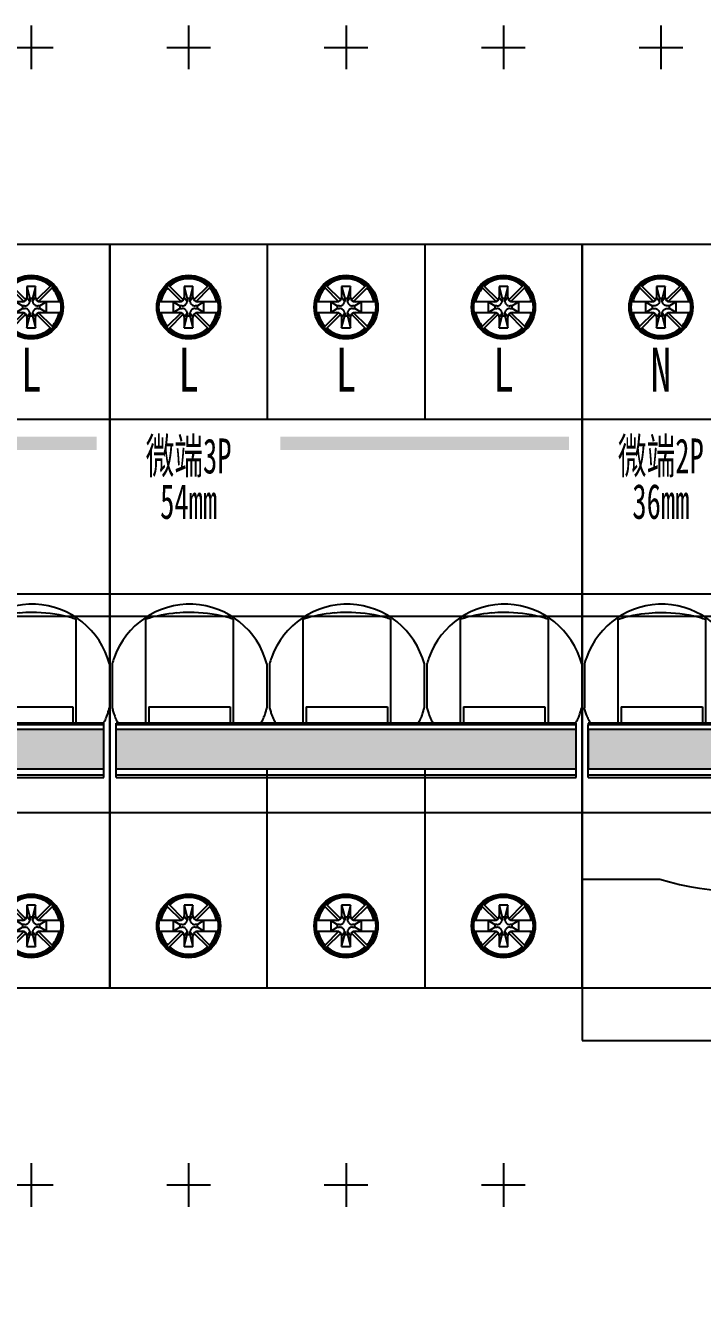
# Model space of a CAD drawing. Extents: x 1492244 to 1492844, y 431547 to 432947.
# Drawn here: x 1492534.3 to 1492611.7, y 432421 to 432566.6 of the extents above; entities that cross this region are included whole.
import ezdxf
from ezdxf.enums import TextEntityAlignment as Align

# ---------------------------------------------------------------- set-up
doc = ezdxf.new("R2010")
doc.units = 0
doc.header["$MEASUREMENT"] = 0
doc.styles.add('LY-SJ-元器件', font='', dxfattribs={"width": 0.6, "height": 4})
doc.styles.get('LY-SJ-元器件').set_extended_font_data('SimSun')

# ---------------------------------------------------------------- blocks, each defined once
blk = doc.blocks.new('微端3P-54mm-2022.1')
h = blk.add_hatch(color=3)
h.dxf.hatch_style = 1
h.paths.add_polyline_path([(52.5, 19), (52.5, 20.5), (19.5, 20.5), (19.5, 19)])
h = blk.add_hatch(color=0)
h.dxf.hatch_style = 1
h.paths.add_polyline_path([(53.3, -17.47), (53.3, -12.97), (0.7, -12.97), (0.7, -17.47)])
at = {"color": 1}
for p, q in [((9, 67.5), (9, 62.5)), ((27, 67.5), (27, 62.5)), ((45, 67.5), (45, 62.5)), ((6.5, 65), (11.5, 65)), ((24.5, 65), (29.5, 65)), ((42.5, 65), (47.5, 65)), ((0, 0), (54, 0)), ((9, -62.5), (9, -67.5)), ((27, -62.5), (27, -67.5)), ((45, -62.5), (45, -67.5)), ((6.5, -65), (11.5, -65)), ((24.5, -65), (29.5, -65)), ((42.5, -65), (47.5, -65))]:
    blk.add_line(p, q, dxfattribs=at)
at = {"color": 0}
for p, q in [((0, -42.5), (0, 42.5)), ((0, 42.5), (54, 42.5)), ((18, 42.5), (18, 22.5)), ((36, 42.5), (36, 22.5)), ((54, 42.5), (54, -42.5)), ((0, 22.5), (54, 22.5)), ((54, 2.5), (0, 2.5)), ((18, -42.5), (18, -17.47)), ((36, -17.47), (36, -42.5)), ((54, -22.5), (0, -22.5)), ((54, -42.5), (0, -42.5))]:
    blk.add_line(p, q, dxfattribs=at)
at = {"color": 0, "linetype": 'Continuous', "lineweight": 25}
for p, q in [((6.7, 37.82), (6.49, 37.61)), ((6.49, 37.61), (6.6, 37.5)), ((6.6, 37.5), (8.15, 35.95)), ((6.81, 37.71), (6.7, 37.82)), ((8.39, 36.13), (6.81, 37.71)), ((8.5, 37.66), (8.5, 36.46)), ((8.5, 37.66), (8.85, 36.31)), ((9.5, 37.66), (8.5, 37.66)), ((8.5, 36.46), (8.85, 35.96)), ((9.5, 37.66), (9.15, 36.31)), ((9.5, 36.46), (9.15, 35.96)), ((9.5, 36.46), (9.5, 37.66)), ((11.19, 37.71), (9.61, 36.13)), ((9.85, 35.95), (11.4, 37.5)), ((11.3, 37.82), (11.19, 37.71)), ((11.51, 37.61), (11.3, 37.82)), ((11.4, 37.5), (11.51, 37.61)), ((24.7, 37.82), (24.49, 37.61)), ((24.49, 37.61), (24.6, 37.5)), ((24.6, 37.5), (26.15, 35.95)), ((24.81, 37.71), (24.7, 37.82)), ((26.39, 36.13), (24.81, 37.71)), ((27.5, 37.66), (26.5, 37.66)), ((26.5, 37.66), (26.5, 36.46)), ((26.5, 37.66), (26.85, 36.31)), ((26.5, 36.46), (26.85, 35.96)), ((27.5, 37.66), (27.15, 36.31)), ((27.5, 36.46), (27.15, 35.96)), ((27.5, 36.46), (27.5, 37.66)), ((29.19, 37.71), (27.61, 36.13)), ((27.85, 35.95), (29.4, 37.5)), ((29.3, 37.82), (29.19, 37.71)), ((29.51, 37.61), (29.3, 37.82)), ((29.4, 37.5), (29.51, 37.61)), ((42.7, 37.82), (42.49, 37.61)), ((42.49, 37.61), (42.6, 37.5)), ((42.6, 37.5), (44.15, 35.95)), ((42.81, 37.71), (42.7, 37.82)), ((44.39, 36.13), (42.81, 37.71)), ((44.5, 37.66), (44.85, 36.31)), ((45.5, 37.66), (44.5, 37.66)), ((44.5, 37.66), (44.5, 36.46)), ((44.5, 36.46), (44.85, 35.96)), ((45.5, 37.66), (45.15, 36.31)), ((45.5, 36.46), (45.15, 35.96)), ((45.5, 36.46), (45.5, 37.66)), ((47.19, 37.71), (45.61, 36.13)), ((45.85, 35.95), (47.4, 37.5)), ((47.3, 37.82), (47.19, 37.71)), ((47.51, 37.61), (47.3, 37.82)), ((47.4, 37.5), (47.51, 37.61)), ((7.95, 35.91), (5.59, 35.91)), ((7.25, 35.91), (7.25, 34.71)), ((7.25, 35.91), (8, 35.46)), ((7.25, 34.71), (8, 35.16)), ((8, 35.46), (8, 35.16)), ((8.25, 35.46), (8, 35.46)), ((8, 35.16), (8.25, 35.16)), ((9.15, 36.31), (8.85, 36.31)), ((8.85, 36.31), (8.85, 35.96)), ((9.15, 35.96), (9.15, 36.31)), ((10, 35.46), (9.75, 35.46)), ((9.75, 35.16), (10, 35.16)), ((10.75, 35.91), (10, 35.46)), ((10, 35.16), (10, 35.46)), ((10.75, 34.71), (10, 35.16)), ((12.42, 35.91), (10.05, 35.91)), ((10.75, 34.71), (10.75, 35.91)), ((25.95, 35.91), (23.59, 35.91)), ((25.25, 35.91), (25.25, 34.71)), ((25.25, 35.91), (26, 35.46)), ((25.25, 34.71), (26, 35.16)), ((26, 35.46), (26, 35.16)), ((26.25, 35.46), (26, 35.46)), ((26, 35.16), (26.25, 35.16)), ((26.85, 36.31), (26.85, 35.96)), ((27.15, 36.31), (26.85, 36.31)), ((27.15, 35.96), (27.15, 36.31)), ((28, 35.46), (27.75, 35.46)), ((27.75, 35.16), (28, 35.16)), ((28.75, 35.91), (28, 35.46)), ((28, 35.16), (28, 35.46)), ((28.75, 34.71), (28, 35.16)), ((30.42, 35.91), (28.05, 35.91)), ((28.75, 34.71), (28.75, 35.91)), ((43.95, 35.91), (41.59, 35.91)), ((43.25, 35.91), (43.25, 34.71)), ((43.25, 35.91), (44, 35.46)), ((43.25, 34.71), (44, 35.16)), ((44, 35.46), (44, 35.16)), ((44.25, 35.46), (44, 35.46)), ((44, 35.16), (44.25, 35.16)), ((44.85, 36.31), (44.85, 35.96)), ((45.15, 36.31), (44.85, 36.31)), ((45.15, 35.96), (45.15, 36.31)), ((46, 35.46), (45.75, 35.46)), ((45.75, 35.16), (46, 35.16)), ((46.75, 35.91), (46, 35.46)), ((46, 35.16), (46, 35.46)), ((46.75, 34.71), (46, 35.16)), ((48.42, 35.91), (46.05, 35.91)), ((46.75, 34.71), (46.75, 35.91)), ((5.58, 34.71), (7.95, 34.71)), ((8.15, 34.67), (6.6, 33.12)), ((6.81, 32.91), (8.39, 34.49)), ((8.5, 34.16), (8.85, 34.65)), ((8.5, 32.96), (8.85, 34.31)), ((8.5, 34.16), (8.5, 32.96)), ((8.85, 34.65), (8.85, 34.31)), ((8.85, 34.31), (9.15, 34.31)), ((9.5, 34.16), (9.15, 34.66)), ((9.15, 34.31), (9.15, 34.66)), ((9.15, 34.31), (9.5, 32.96)), ((9.5, 32.96), (9.5, 34.16)), ((9.61, 34.49), (11.19, 32.91)), ((11.4, 33.12), (9.85, 34.67)), ((10.05, 34.71), (12.41, 34.71)), ((23.58, 34.71), (25.95, 34.71)), ((26.15, 34.67), (24.6, 33.12)), ((24.81, 32.91), (26.39, 34.49)), ((26.5, 34.16), (26.85, 34.65)), ((26.5, 32.96), (26.85, 34.31)), ((26.5, 34.16), (26.5, 32.96)), ((26.85, 34.65), (26.85, 34.31)), ((26.85, 34.31), (27.15, 34.31)), ((27.15, 34.31), (27.15, 34.66)), ((27.5, 34.16), (27.15, 34.66)), ((27.15, 34.31), (27.5, 32.96)), ((27.5, 32.96), (27.5, 34.16)), ((27.61, 34.49), (29.19, 32.91)), ((29.4, 33.12), (27.85, 34.67)), ((28.05, 34.71), (30.41, 34.71)), ((41.58, 34.71), (43.95, 34.71)), ((44.15, 34.67), (42.6, 33.12)), ((42.81, 32.91), (44.39, 34.49)), ((44.5, 34.16), (44.85, 34.65)), ((44.5, 32.96), (44.85, 34.31)), ((44.5, 34.16), (44.5, 32.96)), ((44.85, 34.65), (44.85, 34.31)), ((44.85, 34.31), (45.15, 34.31)), ((45.15, 34.31), (45.15, 34.66)), ((45.5, 34.16), (45.15, 34.66)), ((45.15, 34.31), (45.5, 32.96)), ((45.5, 32.96), (45.5, 34.16)), ((45.61, 34.49), (47.19, 32.91)), ((47.4, 33.12), (45.85, 34.67)), ((46.05, 34.71), (48.41, 34.71)), ((6.6, 33.12), (6.49, 33.01)), ((6.49, 33.01), (6.7, 32.8)), ((6.7, 32.8), (6.81, 32.91)), ((8.5, 32.96), (9.5, 32.96)), ((9, 31.81), (9, 32.06)), ((11.19, 32.91), (11.3, 32.8)), ((11.3, 32.8), (11.51, 33.01)), ((11.51, 33.01), (11.4, 33.12)), ((24.6, 33.12), (24.49, 33.01)), ((24.49, 33.01), (24.7, 32.8)), ((24.7, 32.8), (24.81, 32.91)), ((26.5, 32.96), (27.5, 32.96)), ((27, 31.81), (27, 32.06)), ((29.19, 32.91), (29.3, 32.8)), ((29.3, 32.8), (29.51, 33.01)), ((29.51, 33.01), (29.4, 33.12)), ((42.6, 33.12), (42.49, 33.01)), ((42.49, 33.01), (42.7, 32.8)), ((42.7, 32.8), (42.81, 32.91)), ((44.5, 32.96), (45.5, 32.96)), ((45, 31.81), (45, 32.06)), ((47.19, 32.91), (47.3, 32.8)), ((47.3, 32.8), (47.51, 33.01)), ((47.51, 33.01), (47.4, 33.12)), ((4.1, -12.22), (4.1, -0.35)), ((14.1, -0.35), (14.1, -12.22)), ((22.1, -12.22), (22.1, -0.35)), ((32.1, -0.35), (32.1, -12.22)), ((40.1, -12.22), (40.1, -0.35)), ((50.1, -0.35), (50.1, -12.22)), ((0.25, -5.47), (0.25, -10.49)), ((17.95, -5.47), (17.95, -10.49)), ((18.25, -5.47), (18.25, -10.49)), ((35.95, -5.47), (35.95, -10.49)), ((36.25, -5.47), (36.25, -10.49)), ((53.95, -5.47), (53.95, -10.49)), ((4.45, -10.38), (4.45, -12.22)), ((4.45, -10.38), (13.75, -10.38)), ((13.75, -10.38), (13.75, -12.22)), ((22.45, -10.38), (22.45, -12.22)), ((22.45, -10.38), (31.75, -10.38)), ((31.75, -10.38), (31.75, -12.22)), ((40.45, -10.38), (40.45, -12.22)), ((40.45, -10.38), (49.75, -10.38)), ((49.75, -10.38), (49.75, -12.22)), ((53.3, -12.22), (0.7, -12.22)), ((0.7, -18.44), (0.7, -12.22)), ((53.3, -12.44), (0.7, -12.44)), ((53.3, -12.97), (0.7, -12.97)), ((53.3, -18.44), (53.3, -12.22)), ((0.7, -17.47), (53.3, -17.47)), ((0.7, -18.13), (53.3, -18.13)), ((0.7, -18.44), (53.3, -18.44)), ((6.7, -32.89), (6.49, -33.1)), ((6.49, -33.1), (6.6, -33.21)), ((6.6, -33.21), (8.15, -34.76)), ((6.81, -33), (6.7, -32.89)), ((8.39, -34.58), (6.81, -33)), ((8.5, -33.05), (8.85, -34.4)), ((9.5, -33.05), (8.5, -33.05)), ((8.5, -33.05), (8.5, -34.25)), ((9.5, -33.05), (9.15, -34.4)), ((9.5, -34.25), (9.5, -33.05)), ((11.19, -33), (9.61, -34.58)), ((9.85, -34.76), (11.4, -33.21)), ((11.3, -32.89), (11.19, -33)), ((11.51, -33.1), (11.3, -32.89)), ((11.4, -33.21), (11.51, -33.1)), ((24.7, -32.89), (24.49, -33.1)), ((24.49, -33.1), (24.6, -33.21)), ((24.6, -33.21), (26.15, -34.76)), ((24.81, -33), (24.7, -32.89)), ((26.39, -34.58), (24.81, -33)), ((26.5, -33.05), (26.5, -34.25)), ((27.5, -33.05), (26.5, -33.05)), ((26.5, -33.05), (26.85, -34.4)), ((27.5, -33.05), (27.15, -34.4)), ((27.5, -34.25), (27.5, -33.05)), ((29.19, -33), (27.61, -34.58)), ((27.85, -34.76), (29.4, -33.21)), ((29.3, -32.89), (29.19, -33)), ((29.51, -33.1), (29.3, -32.89)), ((29.4, -33.21), (29.51, -33.1)), ((42.7, -32.89), (42.49, -33.1)), ((42.49, -33.1), (42.6, -33.21)), ((42.6, -33.21), (44.15, -34.76)), ((42.81, -33), (42.7, -32.89)), ((44.39, -34.58), (42.81, -33)), ((44.5, -33.05), (44.85, -34.4)), ((45.5, -33.05), (44.5, -33.05)), ((44.5, -33.05), (44.5, -34.25)), ((45.5, -33.05), (45.15, -34.4)), ((45.5, -34.25), (45.5, -33.05)), ((47.19, -33), (45.61, -34.58)), ((45.85, -34.76), (47.4, -33.21)), ((47.3, -32.89), (47.19, -33)), ((47.51, -33.1), (47.3, -32.89)), ((47.4, -33.21), (47.51, -33.1)), ((7.95, -34.8), (5.59, -34.8)), ((7.25, -34.8), (7.25, -36)), ((7.25, -34.8), (8, -35.25)), ((8.5, -34.25), (8.85, -34.75)), ((9.15, -34.4), (8.85, -34.4)), ((8.85, -34.4), (8.85, -34.75)), ((9.5, -34.25), (9.15, -34.75)), ((9.15, -34.75), (9.15, -34.4)), ((10.75, -34.8), (10, -35.25)), ((12.42, -34.8), (10.05, -34.8)), ((10.75, -36), (10.75, -34.8)), ((25.95, -34.8), (23.59, -34.8)), ((25.25, -34.8), (25.25, -36)), ((25.25, -34.8), (26, -35.25)), ((26.5, -34.25), (26.85, -34.75)), ((27.15, -34.4), (26.85, -34.4)), ((26.85, -34.4), (26.85, -34.75)), ((27.5, -34.25), (27.15, -34.75)), ((27.15, -34.75), (27.15, -34.4)), ((28.75, -34.8), (28, -35.25)), ((30.42, -34.8), (28.05, -34.8)), ((28.75, -36), (28.75, -34.8)), ((43.95, -34.8), (41.59, -34.8)), ((43.25, -34.8), (44, -35.25)), ((43.25, -34.8), (43.25, -36)), ((44.5, -34.25), (44.85, -34.75)), ((44.85, -34.4), (44.85, -34.75)), ((45.15, -34.4), (44.85, -34.4)), ((45.5, -34.25), (45.15, -34.75)), ((45.15, -34.75), (45.15, -34.4)), ((46.75, -34.8), (46, -35.25)), ((48.42, -34.8), (46.05, -34.8)), ((46.75, -36), (46.75, -34.8)), ((5.58, -36), (7.95, -36)), ((8.15, -36.04), (6.6, -37.59)), ((6.81, -37.8), (8.39, -36.22)), ((7.25, -36), (8, -35.55)), ((8, -35.25), (8, -35.55)), ((8.25, -35.25), (8, -35.25)), ((8, -35.55), (8.25, -35.55)), ((8.5, -36.55), (8.85, -36.05)), ((8.85, -36.05), (8.85, -36.4)), ((9.5, -36.55), (9.15, -36.05)), ((9.15, -36.4), (9.15, -36.05)), ((9.61, -36.22), (11.19, -37.8)), ((10, -35.25), (9.75, -35.25)), ((9.75, -35.55), (10, -35.55)), ((11.4, -37.59), (9.85, -36.04)), ((10, -35.55), (10, -35.25)), ((10.75, -36), (10, -35.55)), ((10.05, -36), (12.41, -36)), ((23.58, -36), (25.95, -36)), ((26.15, -36.04), (24.6, -37.59)), ((24.81, -37.8), (26.39, -36.22)), ((25.25, -36), (26, -35.55)), ((26, -35.25), (26, -35.55)), ((26.25, -35.25), (26, -35.25)), ((26, -35.55), (26.25, -35.55)), ((26.5, -36.55), (26.85, -36.05)), ((26.85, -36.05), (26.85, -36.4)), ((27.15, -36.4), (27.15, -36.05)), ((27.5, -36.55), (27.15, -36.05)), ((27.61, -36.22), (29.19, -37.8)), ((28, -35.25), (27.75, -35.25)), ((27.75, -35.55), (28, -35.55)), ((29.4, -37.59), (27.85, -36.04)), ((28, -35.55), (28, -35.25)), ((28.75, -36), (28, -35.55)), ((28.05, -36), (30.41, -36)), ((41.58, -36), (43.95, -36)), ((44.15, -36.04), (42.6, -37.59)), ((42.81, -37.8), (44.39, -36.22)), ((43.25, -36), (44, -35.55)), ((44, -35.25), (44, -35.55)), ((44.25, -35.25), (44, -35.25)), ((44, -35.55), (44.25, -35.55)), ((44.5, -36.55), (44.85, -36.05)), ((44.85, -36.05), (44.85, -36.4)), ((45.15, -36.4), (45.15, -36.05)), ((45.5, -36.55), (45.15, -36.05)), ((45.61, -36.22), (47.19, -37.8)), ((46, -35.25), (45.75, -35.25)), ((45.75, -35.55), (46, -35.55)), ((47.4, -37.59), (45.85, -36.04)), ((46, -35.55), (46, -35.25)), ((46.75, -36), (46, -35.55)), ((46.05, -36), (48.41, -36)), ((6.6, -37.59), (6.49, -37.7)), ((6.49, -37.7), (6.7, -37.91)), ((6.7, -37.91), (6.81, -37.8)), ((8.5, -37.75), (8.85, -36.4)), ((8.5, -36.55), (8.5, -37.75)), ((8.5, -37.75), (9.5, -37.75)), ((8.85, -36.4), (9.15, -36.4)), ((9.15, -36.4), (9.5, -37.75)), ((9.5, -37.75), (9.5, -36.55)), ((11.19, -37.8), (11.3, -37.91)), ((11.3, -37.91), (11.51, -37.7)), ((11.51, -37.7), (11.4, -37.59)), ((24.6, -37.59), (24.49, -37.7)), ((24.49, -37.7), (24.7, -37.91)), ((24.7, -37.91), (24.81, -37.8)), ((26.5, -37.75), (26.85, -36.4)), ((26.5, -36.55), (26.5, -37.75)), ((26.5, -37.75), (27.5, -37.75)), ((26.85, -36.4), (27.15, -36.4)), ((27.15, -36.4), (27.5, -37.75)), ((27.5, -37.75), (27.5, -36.55)), ((29.19, -37.8), (29.3, -37.91)), ((29.3, -37.91), (29.51, -37.7)), ((29.51, -37.7), (29.4, -37.59)), ((42.6, -37.59), (42.49, -37.7)), ((42.49, -37.7), (42.7, -37.91)), ((42.7, -37.91), (42.81, -37.8)), ((44.5, -37.75), (44.85, -36.4)), ((44.5, -36.55), (44.5, -37.75)), ((44.5, -37.75), (45.5, -37.75)), ((44.85, -36.4), (45.15, -36.4)), ((45.15, -36.4), (45.5, -37.75)), ((45.5, -37.75), (45.5, -36.55)), ((47.19, -37.8), (47.3, -37.91)), ((47.3, -37.91), (47.51, -37.7)), ((47.51, -37.7), (47.4, -37.59)), ((9, -38.9), (9, -38.65)), ((27, -38.9), (27, -38.65)), ((45, -38.9), (45, -38.65))]:
    blk.add_line(p, q, dxfattribs=at)
at = {"color": 0}
for centre, radius in [((9, 35.31), 3.64), ((9, 35.31), 3.39), ((27, 35.31), 3.64), ((27, 35.31), 3.39), ((45, 35.31), 3.64), ((45, 35.31), 3.39), ((9, -35.4), 3.64), ((9, -35.4), 3.39), ((27, -35.4), 3.64), ((27, -35.4), 3.39), ((45, -35.4), 3.64), ((45, -35.4), 3.39)]:
    blk.add_circle(centre, radius, dxfattribs=at)
at = {"color": 0, "linetype": 'Continuous', "lineweight": 25}
for centre in [(9, 35.31), (27, 35.31), (45, 35.31), (9, -35.4), (27, -35.4), (45, -35.4)]:
    blk.add_circle(centre, 3.5, dxfattribs=at)
for centre, radius, start, end in [((9, 35.31), 3.25, 47.6454, 132.3546), ((27, 35.31), 3.25, 47.6454, 132.3546), ((45, 35.31), 3.25, 47.6454, 132.3546), ((9, 35.31), 3.25, 137.6454, 169.3613), ((7.95, 36.46), 0.552, 270, 360), ((10.05, 36.46), 0.552, 180, 270), ((9, 35.31), 3.25, 10.6387, 42.3546), ((27, 35.31), 3.25, 137.6454, 169.3613), ((25.95, 36.46), 0.552, 270, 360), ((28.05, 36.46), 0.552, 180, 270), ((27, 35.31), 3.25, 10.6387, 42.3546), ((45, 35.31), 3.25, 137.6454, 169.3613), ((43.95, 36.46), 0.552, 270, 360), ((46.05, 36.46), 0.552, 180, 270), ((45, 35.31), 3.25, 10.6387, 42.3546), ((8.06, 37.76), 2.31, 274.6869, 276.011), ((8.06, 32.85), 2.31, 83.234, 85.2255), ((8.18, 36.73), 1.27, 275.7409, 278.1372), ((8.23, 34.32), 0.834, 77.8753, 83.3489), ((8.25, 36.21), 0.747, 278.1332, 282.1859), ((8.31, 35.96), 0.494, 282.0203, 298.836), ((8.3, 34.65), 0.5, 58.0737, 77.8061), ((8.23, 36.09), 0.641, 299.0084, 316.9423), ((8.23, 34.53), 0.636, 37.8376, 58.3835), ((8.33, 36), 0.506, 316.5183, 337.4465), ((8.03, 36.13), 0.834, 337.6013, 343.0532), ((6.62, 36.56), 2.31, 342.9388, 344.9228), ((11.38, 36.56), 2.31, 195.0773, 196.4013), ((10.39, 36.26), 1.27, 196.1312, 198.5273), ((9.89, 36.09), 0.747, 198.5233, 202.5755), ((9.65, 35.99), 0.49, 202.3673, 217.7617), ((9.67, 34.62), 0.506, 136.5183, 157.4465), ((9.77, 36.09), 0.636, 218.1132, 238.5766), ((9.77, 34.53), 0.641, 119.0082, 136.9423), ((9.7, 35.97), 0.5, 238.269, 257.922), ((9.69, 34.65), 0.494, 102.021, 118.8359), ((9.77, 36.3), 0.834, 257.9903, 263.442), ((9.75, 34.41), 0.747, 98.1342, 102.1867), ((9.82, 33.89), 1.27, 95.7421, 98.1383), ((9.94, 37.76), 2.31, 263.3277, 265.3115), ((9.94, 32.85), 2.31, 94.6881, 96.0122), ((26.06, 37.76), 2.31, 274.6869, 276.011), ((26.06, 32.85), 2.31, 83.234, 85.2255), ((26.18, 36.73), 1.27, 275.7409, 278.1372), ((26.23, 34.32), 0.834, 77.8753, 83.3489), ((26.25, 36.21), 0.747, 278.1332, 282.1859), ((26.31, 35.96), 0.494, 282.0203, 298.836), ((26.3, 34.65), 0.5, 58.0737, 77.8061), ((26.23, 36.09), 0.641, 299.0084, 316.9423), ((26.23, 34.53), 0.636, 37.8376, 58.3835), ((26.33, 36), 0.506, 316.5183, 337.4465), ((26.03, 36.13), 0.834, 337.6013, 343.0532), ((24.62, 36.56), 2.31, 342.9388, 344.9228), ((29.38, 36.56), 2.31, 195.0773, 196.4013), ((28.39, 36.26), 1.27, 196.1312, 198.5273), ((27.89, 36.09), 0.747, 198.5233, 202.5755), ((27.65, 35.99), 0.49, 202.3673, 217.7617), ((27.67, 34.62), 0.506, 136.5183, 157.4465), ((27.77, 36.09), 0.636, 218.1132, 238.5766), ((27.77, 34.53), 0.641, 119.0082, 136.9423), ((27.7, 35.97), 0.5, 238.269, 257.922), ((27.69, 34.65), 0.494, 102.021, 118.8359), ((27.77, 36.3), 0.834, 257.9903, 263.442), ((27.75, 34.41), 0.747, 98.1342, 102.1867), ((27.82, 33.89), 1.27, 95.7421, 98.1383), ((27.94, 37.76), 2.31, 263.3277, 265.3115), ((27.94, 32.85), 2.31, 94.6881, 96.0122), ((44.06, 37.76), 2.31, 274.6869, 276.011), ((44.06, 32.85), 2.31, 83.234, 85.2255), ((44.18, 36.73), 1.27, 275.7409, 278.1372), ((44.23, 34.32), 0.834, 77.8753, 83.3489), ((44.25, 36.21), 0.747, 278.1332, 282.1859), ((44.31, 35.96), 0.494, 282.0203, 298.836), ((44.3, 34.65), 0.5, 58.0737, 77.8061), ((44.23, 36.09), 0.641, 299.0084, 316.9423), ((44.23, 34.53), 0.636, 37.8376, 58.3835), ((44.33, 36), 0.506, 316.5183, 337.4465), ((44.03, 36.13), 0.834, 337.6013, 343.0532), ((42.62, 36.56), 2.31, 342.9388, 344.9228), ((47.38, 36.56), 2.31, 195.0773, 196.4013), ((46.39, 36.26), 1.27, 196.1312, 198.5273), ((45.89, 36.09), 0.747, 198.5233, 202.5755), ((45.65, 35.99), 0.49, 202.3673, 217.7617), ((45.67, 34.62), 0.506, 136.5183, 157.4465), ((45.77, 36.09), 0.636, 218.1132, 238.5766), ((45.77, 34.53), 0.641, 119.0082, 136.9423), ((45.7, 35.97), 0.5, 238.269, 257.922), ((45.69, 34.65), 0.494, 102.021, 118.8359), ((45.77, 36.3), 0.834, 257.9903, 263.442), ((45.75, 34.41), 0.747, 98.1342, 102.1867), ((45.82, 33.89), 1.27, 95.7421, 98.1383), ((45.94, 37.76), 2.31, 263.3277, 265.3115), ((45.94, 32.85), 2.31, 94.6881, 96.0122), ((9, 35.31), 3.25, 190.6387, 222.3546), ((7.95, 34.16), 0.552, 0, 90), ((8.35, 34.62), 0.49, 22.029, 37.4855), ((8.11, 34.52), 0.747, 18.1694, 22.2379), ((7.61, 34.36), 1.27, 15.7681, 18.1735), ((6.61, 34.07), 2.31, 14.7102, 16.0393), ((11.38, 34.06), 2.31, 162.9388, 164.9228), ((9.97, 34.49), 0.834, 157.6013, 163.0532), ((10.05, 34.16), 0.552, 90, 180), ((9, 35.31), 3.25, 317.6454, 349.3613), ((27, 35.31), 3.25, 190.6387, 222.3546), ((25.95, 34.16), 0.552, 0, 90), ((26.35, 34.62), 0.49, 22.029, 37.4855), ((26.11, 34.52), 0.747, 18.1694, 22.2379), ((25.61, 34.36), 1.27, 15.7681, 18.1735), ((24.61, 34.07), 2.31, 14.7102, 16.0393), ((29.38, 34.06), 2.31, 162.9388, 164.9228), ((27.97, 34.49), 0.834, 157.6013, 163.0532), ((28.05, 34.16), 0.552, 90, 180), ((27, 35.31), 3.25, 317.6454, 349.3613), ((45, 35.31), 3.25, 190.6387, 222.3546), ((43.95, 34.16), 0.552, 0, 90), ((44.35, 34.62), 0.49, 22.029, 37.4855), ((44.11, 34.52), 0.747, 18.1694, 22.2379), ((43.61, 34.36), 1.27, 15.7681, 18.1735), ((42.61, 34.07), 2.31, 14.7102, 16.0393), ((47.38, 34.06), 2.31, 162.9388, 164.9228), ((45.97, 34.49), 0.834, 157.6013, 163.0532), ((46.05, 34.16), 0.552, 90, 180), ((45, 35.31), 3.25, 317.6454, 349.3613), ((9, 35.31), 3.25, 227.6454, 312.3546), ((27, 35.31), 3.25, 227.6454, 312.3546), ((45, 35.31), 3.25, 227.6454, 312.3546), ((9.14, -7.83), 9.19, 87.8849, 160.4296), ((8.91, -15.23), 15.64, 94.6966, 107.9265), ((9.1, -16.72), 17.13, 89.9904, 94.9002), ((9.13, -16.15), 16.57, 75.7297, 90.1184), ((9.04, -7.86), 9.23, 15.0474, 87.2502), ((27.14, -7.83), 9.19, 87.8849, 160.4296), ((26.91, -15.23), 15.64, 94.6966, 107.9265), ((27.1, -16.72), 17.13, 89.9904, 94.9002), ((27.13, -16.15), 16.57, 75.7297, 90.1184), ((27.04, -7.86), 9.23, 15.0474, 87.2502), ((45.14, -7.83), 9.19, 87.8849, 160.4296), ((44.91, -15.23), 15.64, 94.6966, 107.9265), ((45.1, -16.72), 17.13, 89.9904, 94.9002), ((45.13, -16.15), 16.57, 75.7297, 90.1184), ((45.04, -7.86), 9.23, 15.0474, 87.2502), ((10, -12.56), 12.88, 72.7867, 75.5196), ((5.82, -26.43), 27.36, 72.3845, 73.0215), ((28, -12.56), 12.88, 72.7867, 75.5196), ((23.82, -26.43), 27.36, 72.3845, 73.0215), ((46, -12.56), 12.88, 72.7867, 75.5196), ((41.82, -26.43), 27.36, 72.3845, 73.0215), ((9.37, -7.98), 9.46, 160.057, 164.6179), ((27.37, -7.98), 9.46, 160.057, 164.6179), ((45.37, -7.98), 9.46, 160.057, 164.6179), ((29.64, -1.83), 30.64, 196.4297, 196.8694), ((16.57, -5.82), 16.98, 196.781, 197.5735), ((10.04, -7.88), 10.13, 197.5731, 198.8992), ((6.94, -8.95), 6.85, 198.859, 201.3043), ((4.95, -9.74), 4.71, 201.1482, 208.2485), ((13.65, -9.95), 4.27, 329.3774, 337.9794), ((11.23, -8.97), 6.88, 337.958, 342.3373), ((5.6, -7.13), 12.8, 342.1258, 343.1767), ((-11.74, -1.89), 30.91, 343.1981, 343.8522), ((47.64, -1.83), 30.64, 196.4297, 196.8694), ((34.57, -5.82), 16.98, 196.781, 197.5735), ((28.04, -7.88), 10.13, 197.5731, 198.8992), ((24.94, -8.95), 6.85, 198.859, 201.3043), ((22.95, -9.74), 4.71, 201.1482, 208.2485), ((31.65, -9.95), 4.27, 329.3774, 337.9794), ((29.23, -8.97), 6.88, 337.958, 342.3373), ((23.6, -7.13), 12.8, 342.1258, 343.1767), ((6.26, -1.89), 30.91, 343.1981, 343.8522), ((65.64, -1.83), 30.64, 196.4297, 196.8694), ((52.57, -5.82), 16.98, 196.781, 197.5735), ((46.04, -7.88), 10.13, 197.5731, 198.8992), ((42.94, -8.95), 6.85, 198.859, 201.3043), ((40.95, -9.74), 4.71, 201.1482, 208.2485), ((49.65, -9.95), 4.27, 329.3774, 337.9794), ((47.23, -8.97), 6.88, 337.958, 342.3373), ((41.6, -7.13), 12.8, 342.1258, 343.1767), ((24.26, -1.89), 30.91, 343.1981, 343.8522), ((13.72, -5.01), 14.67, 208.3279, 209.4703), ((7.43, -6.37), 11.43, 329.2292, 329.8147), ((31.72, -5.01), 14.67, 208.3279, 209.4703), ((25.43, -6.37), 11.43, 329.2292, 329.8147), ((49.72, -5.01), 14.67, 208.3279, 209.4703), ((43.43, -6.37), 11.43, 329.2292, 329.8147), ((9, -35.4), 3.25, 137.6454, 169.3613), ((9, -35.4), 3.25, 47.6454, 132.3546), ((9, -35.4), 3.25, 10.6387, 42.3546), ((27, -35.4), 3.25, 137.6454, 169.3613), ((27, -35.4), 3.25, 47.6454, 132.3546), ((27, -35.4), 3.25, 10.6387, 42.3546), ((45, -35.4), 3.25, 137.6454, 169.3613), ((45, -35.4), 3.25, 47.6454, 132.3546), ((45, -35.4), 3.25, 10.6387, 42.3546), ((7.95, -34.25), 0.552, 270, 360), ((8.33, -34.71), 0.506, 316.5183, 337.4465), ((8.03, -34.58), 0.834, 337.6013, 343.0532), ((6.62, -34.15), 2.31, 342.9388, 344.9228), ((11.38, -34.15), 2.31, 195.0773, 196.4013), ((10.39, -34.45), 1.27, 196.1312, 198.5273), ((9.89, -34.61), 0.747, 198.5233, 202.5755), ((9.65, -34.71), 0.49, 202.3673, 217.7617), ((10.05, -34.25), 0.552, 180, 270), ((25.95, -34.25), 0.552, 270, 360), ((26.33, -34.71), 0.506, 316.5183, 337.4465), ((26.03, -34.58), 0.834, 337.6013, 343.0532), ((24.62, -34.15), 2.31, 342.9388, 344.9228), ((29.38, -34.15), 2.31, 195.0773, 196.4013), ((28.39, -34.45), 1.27, 196.1312, 198.5273), ((27.89, -34.61), 0.747, 198.5233, 202.5755), ((27.65, -34.71), 0.49, 202.3673, 217.7617), ((28.05, -34.25), 0.552, 180, 270), ((43.95, -34.25), 0.552, 270, 360), ((44.33, -34.71), 0.506, 316.5183, 337.4465), ((44.03, -34.58), 0.834, 337.6013, 343.0532), ((42.62, -34.15), 2.31, 342.9388, 344.9228), ((47.38, -34.15), 2.31, 195.0773, 196.4013), ((46.39, -34.45), 1.27, 196.1312, 198.5273), ((45.89, -34.61), 0.747, 198.5233, 202.5755), ((45.65, -34.71), 0.49, 202.3673, 217.7617), ((46.05, -34.25), 0.552, 180, 270), ((9, -35.4), 3.25, 190.6387, 222.3546), ((7.95, -36.55), 0.552, 0, 90), ((8.06, -32.94), 2.31, 274.6869, 276.011), ((8.06, -37.85), 2.31, 83.234, 85.2255), ((8.18, -33.98), 1.27, 275.7409, 278.1372), ((8.23, -36.39), 0.834, 77.8753, 83.3489), ((8.25, -34.5), 0.747, 278.1332, 282.1859), ((8.31, -34.74), 0.494, 282.0203, 298.836), ((8.3, -36.06), 0.5, 58.0737, 77.8061), ((8.23, -34.62), 0.641, 299.0084, 316.9423), ((8.23, -36.18), 0.636, 37.8376, 58.3835), ((8.35, -36.08), 0.49, 22.029, 37.4855), ((8.11, -36.18), 0.747, 18.1694, 22.2379), ((7.61, -36.35), 1.27, 15.7681, 18.1735), ((6.61, -36.64), 2.31, 14.7102, 16.0393), ((11.38, -36.65), 2.31, 162.9388, 164.9228), ((9.97, -36.21), 0.834, 157.6013, 163.0532), ((9.67, -36.09), 0.506, 136.5183, 157.4465), ((9.77, -34.62), 0.636, 218.1132, 238.5766), ((9.77, -36.18), 0.641, 119.0082, 136.9423), ((9.7, -34.74), 0.5, 238.269, 257.922), ((9.69, -36.05), 0.494, 102.021, 118.8359), ((10.05, -36.55), 0.552, 90, 180), ((9.77, -34.41), 0.834, 257.9903, 263.442), ((9.75, -36.3), 0.747, 98.1342, 102.1867), ((9.82, -36.82), 1.27, 95.7421, 98.1383), ((9.94, -32.94), 2.31, 263.3277, 265.3115), ((9.94, -37.85), 2.31, 94.6881, 96.0122), ((9, -35.4), 3.25, 317.6454, 349.3613), ((27, -35.4), 3.25, 190.6387, 222.3546), ((25.95, -36.55), 0.552, 0, 90), ((26.06, -32.94), 2.31, 274.6869, 276.011), ((26.06, -37.85), 2.31, 83.234, 85.2255), ((26.18, -33.98), 1.27, 275.7409, 278.1372), ((26.23, -36.39), 0.834, 77.8753, 83.3489), ((26.25, -34.5), 0.747, 278.1332, 282.1859), ((26.31, -34.74), 0.494, 282.0203, 298.836), ((26.3, -36.06), 0.5, 58.0737, 77.8061), ((26.23, -34.62), 0.641, 299.0084, 316.9423), ((26.23, -36.18), 0.636, 37.8376, 58.3835), ((26.35, -36.08), 0.49, 22.029, 37.4855), ((26.11, -36.18), 0.747, 18.1694, 22.2379), ((25.61, -36.35), 1.27, 15.7681, 18.1735), ((24.61, -36.64), 2.31, 14.7102, 16.0393), ((29.38, -36.65), 2.31, 162.9388, 164.9228), ((27.97, -36.21), 0.834, 157.6013, 163.0532), ((27.67, -36.09), 0.506, 136.5183, 157.4465), ((27.77, -34.62), 0.636, 218.1132, 238.5766), ((27.77, -36.18), 0.641, 119.0082, 136.9423), ((27.7, -34.74), 0.5, 238.269, 257.922), ((27.69, -36.05), 0.494, 102.021, 118.8359), ((28.05, -36.55), 0.552, 90, 180), ((27.77, -34.41), 0.834, 257.9903, 263.442), ((27.75, -36.3), 0.747, 98.1342, 102.1867), ((27.82, -36.82), 1.27, 95.7421, 98.1383), ((27.94, -32.94), 2.31, 263.3277, 265.3115), ((27.94, -37.85), 2.31, 94.6881, 96.0122), ((27, -35.4), 3.25, 317.6454, 349.3613), ((45, -35.4), 3.25, 190.6387, 222.3546), ((43.95, -36.55), 0.552, 0, 90), ((44.06, -32.94), 2.31, 274.6869, 276.011), ((44.06, -37.85), 2.31, 83.234, 85.2255), ((44.18, -33.98), 1.27, 275.7409, 278.1372), ((44.23, -36.39), 0.834, 77.8753, 83.3489), ((44.25, -34.5), 0.747, 278.1332, 282.1859), ((44.31, -34.74), 0.494, 282.0203, 298.836), ((44.3, -36.06), 0.5, 58.0737, 77.8061), ((44.23, -34.62), 0.641, 299.0084, 316.9423), ((44.23, -36.18), 0.636, 37.8376, 58.3835), ((44.35, -36.08), 0.49, 22.029, 37.4855), ((44.11, -36.18), 0.747, 18.1694, 22.2379), ((43.61, -36.35), 1.27, 15.7681, 18.1735), ((42.61, -36.64), 2.31, 14.7102, 16.0393), ((47.38, -36.65), 2.31, 162.9388, 164.9228), ((45.97, -36.21), 0.834, 157.6013, 163.0532), ((45.67, -36.09), 0.506, 136.5183, 157.4465), ((45.77, -34.62), 0.636, 218.1132, 238.5766), ((45.77, -36.18), 0.641, 119.0082, 136.9423), ((45.7, -34.74), 0.5, 238.269, 257.922), ((45.69, -36.05), 0.494, 102.021, 118.8359), ((46.05, -36.55), 0.552, 90, 180), ((45.77, -34.41), 0.834, 257.9903, 263.442), ((45.75, -36.3), 0.747, 98.1342, 102.1867), ((45.82, -36.82), 1.27, 95.7421, 98.1383), ((45.94, -32.94), 2.31, 263.3277, 265.3115), ((45.94, -37.85), 2.31, 94.6881, 96.0122), ((45, -35.4), 3.25, 317.6454, 349.3613), ((9, -35.4), 3.25, 227.6454, 312.3546), ((27, -35.4), 3.25, 227.6454, 312.3546), ((45, -35.4), 3.25, 227.6454, 312.3546)]:
    blk.add_arc(centre, radius, start, end, dxfattribs=at)
at = {"color": 0, "style": 'LY-SJ-元器件', "width": 0.7}
for p in [(9, 28.16), (27, 28.16), (45, 28.16)]:
    blk.add_text('L', height=5, dxfattribs=at).set_placement(p, align=Align.MIDDLE)
at = {"color": 1, "style": 'LY-SJ-元器件', "width": 0.6}
for s, p in [('微端3P', (9, 18.37)), ('54mm', (9, 13.08))]:
    blk.add_text(s, height=4, dxfattribs=at).set_placement(p, align=Align.MIDDLE)
blk = doc.blocks.new('微端2P+ELE-63mm-2022.1')
h = blk.add_hatch(color=3)
h.dxf.hatch_style = 1
h.paths.add_polyline_path([(34.5, 19), (34.5, 20.5), (19.5, 20.5), (19.5, 19)])
h = blk.add_hatch(color=3)
h.dxf.hatch_style = 1
h.paths.add_polyline_path([(61.5, 19), (61.5, 20.5), (37.5, 20.5), (37.5, 19)])
h = blk.add_hatch(color=0)
h.dxf.hatch_style = 1
h.paths.add_polyline_path([(0.7, -12.97), (0.7, -17.47), (35.3, -17.47), (35.3, -12.97)])
at = {"color": 1}
for p, q in [((9, 67.5), (9, 62.5)), ((27, 67.5), (27, 62.5)), ((6.5, 65), (11.5, 65)), ((24.5, 65), (29.5, 65)), ((0, 0), (63, 0))]:
    blk.add_line(p, q, dxfattribs=at)
at = {"color": 0}
for p, q in [((0, 42.5), (36, 42.5)), ((0, -42.5), (0, 42.5)), ((18, 42.5), (18, 22.5)), ((36, 42.5), (36, -42.5)), ((63, -42.5), (63, 42.5)), ((0, 22.5), (36, 22.5)), ((36, 2.5), (0, 2.5)), ((18, 0), (18, -12.22)), ((48.65, -15.61), (47.85, -15.61)), ((18, -17.47), (18, -31.46)), ((36, -22.5), (0, -22.5)), ((0, -42.5), (0, -48.5)), ((36, -42.5), (0, -42.5)), ((63, -42.5), (63, -48.5)), ((0, -48.5), (63, -48.5))]:
    blk.add_line(p, q, dxfattribs=at)
at = {"color": 0, "linetype": 'Continuous', "lineweight": 25}
for p, q in [((6.7, 37.82), (6.49, 37.61)), ((6.49, 37.61), (6.6, 37.5)), ((6.6, 37.5), (8.15, 35.95)), ((6.81, 37.71), (6.7, 37.82)), ((8.39, 36.13), (6.81, 37.71)), ((9.5, 37.66), (8.5, 37.66)), ((8.5, 37.66), (8.5, 36.46)), ((8.5, 37.66), (8.85, 36.31)), ((8.5, 36.46), (8.85, 35.96)), ((9.5, 37.66), (9.15, 36.31)), ((9.5, 36.46), (9.15, 35.96)), ((9.5, 36.46), (9.5, 37.66)), ((11.19, 37.71), (9.61, 36.13)), ((9.85, 35.95), (11.4, 37.5)), ((11.3, 37.82), (11.19, 37.71)), ((11.51, 37.61), (11.3, 37.82)), ((11.4, 37.5), (11.51, 37.61)), ((24.7, 37.82), (24.49, 37.61)), ((24.49, 37.61), (24.6, 37.5)), ((24.6, 37.5), (26.15, 35.95)), ((24.81, 37.71), (24.7, 37.82)), ((26.39, 36.13), (24.81, 37.71)), ((26.5, 37.66), (26.5, 36.46)), ((26.5, 37.66), (26.85, 36.31)), ((27.5, 37.66), (26.5, 37.66)), ((26.5, 36.46), (26.85, 35.96)), ((27.5, 37.66), (27.15, 36.31)), ((27.5, 36.46), (27.15, 35.96)), ((27.5, 36.46), (27.5, 37.66)), ((29.19, 37.71), (27.61, 36.13)), ((27.85, 35.95), (29.4, 37.5)), ((29.3, 37.82), (29.19, 37.71)), ((29.51, 37.61), (29.3, 37.82)), ((29.4, 37.5), (29.51, 37.61)), ((7.95, 35.91), (5.59, 35.91)), ((7.25, 35.91), (8, 35.46)), ((7.25, 35.91), (7.25, 34.71)), ((7.25, 34.71), (8, 35.16)), ((8, 35.46), (8, 35.16)), ((8.25, 35.46), (8, 35.46)), ((8, 35.16), (8.25, 35.16)), ((9.15, 36.31), (8.85, 36.31)), ((8.85, 36.31), (8.85, 35.96)), ((9.15, 35.96), (9.15, 36.31)), ((10, 35.46), (9.75, 35.46)), ((9.75, 35.16), (10, 35.16)), ((10.75, 35.91), (10, 35.46)), ((10, 35.16), (10, 35.46)), ((10.75, 34.71), (10, 35.16)), ((12.42, 35.91), (10.05, 35.91)), ((10.75, 34.71), (10.75, 35.91)), ((25.95, 35.91), (23.59, 35.91)), ((25.25, 35.91), (25.25, 34.71)), ((25.25, 35.91), (26, 35.46)), ((25.25, 34.71), (26, 35.16)), ((26.25, 35.46), (26, 35.46)), ((26, 35.46), (26, 35.16)), ((26, 35.16), (26.25, 35.16)), ((26.85, 36.31), (26.85, 35.96)), ((27.15, 36.31), (26.85, 36.31)), ((27.15, 35.96), (27.15, 36.31)), ((28, 35.46), (27.75, 35.46)), ((27.75, 35.16), (28, 35.16)), ((28.75, 35.91), (28, 35.46)), ((28, 35.16), (28, 35.46)), ((28.75, 34.71), (28, 35.16)), ((30.42, 35.91), (28.05, 35.91)), ((28.75, 34.71), (28.75, 35.91)), ((5.58, 34.71), (7.95, 34.71)), ((8.15, 34.67), (6.6, 33.12)), ((6.81, 32.91), (8.39, 34.49)), ((8.5, 34.16), (8.85, 34.65)), ((8.5, 32.96), (8.85, 34.31)), ((8.5, 34.16), (8.5, 32.96)), ((8.85, 34.65), (8.85, 34.31)), ((8.85, 34.31), (9.15, 34.31)), ((9.15, 34.31), (9.15, 34.66)), ((9.5, 34.16), (9.15, 34.66)), ((9.15, 34.31), (9.5, 32.96)), ((9.5, 32.96), (9.5, 34.16)), ((9.61, 34.49), (11.19, 32.91)), ((11.4, 33.12), (9.85, 34.67)), ((10.05, 34.71), (12.41, 34.71)), ((23.58, 34.71), (25.95, 34.71)), ((26.15, 34.67), (24.6, 33.12)), ((24.81, 32.91), (26.39, 34.49)), ((26.5, 34.16), (26.85, 34.65)), ((26.5, 32.96), (26.85, 34.31)), ((26.5, 34.16), (26.5, 32.96)), ((26.85, 34.65), (26.85, 34.31)), ((26.85, 34.31), (27.15, 34.31)), ((27.5, 34.16), (27.15, 34.66)), ((27.15, 34.31), (27.15, 34.66)), ((27.15, 34.31), (27.5, 32.96)), ((27.5, 32.96), (27.5, 34.16)), ((27.61, 34.49), (29.19, 32.91)), ((29.4, 33.12), (27.85, 34.67)), ((28.05, 34.71), (30.41, 34.71)), ((6.6, 33.12), (6.49, 33.01)), ((6.49, 33.01), (6.7, 32.8)), ((6.7, 32.8), (6.81, 32.91)), ((8.5, 32.96), (9.5, 32.96)), ((9, 31.81), (9, 32.06)), ((11.19, 32.91), (11.3, 32.8)), ((11.3, 32.8), (11.51, 33.01)), ((11.51, 33.01), (11.4, 33.12)), ((24.6, 33.12), (24.49, 33.01)), ((24.49, 33.01), (24.7, 32.8)), ((24.7, 32.8), (24.81, 32.91)), ((26.5, 32.96), (27.5, 32.96)), ((27, 31.81), (27, 32.06)), ((29.19, 32.91), (29.3, 32.8)), ((29.3, 32.8), (29.51, 33.01)), ((29.51, 33.01), (29.4, 33.12)), ((4.1, -12.22), (4.1, -0.35)), ((14.1, -0.35), (14.1, -12.22)), ((22.1, -12.22), (22.1, -0.35)), ((32.1, -0.35), (32.1, -12.22)), ((40.55, -13.08), (40.55, -3.94)), ((40.55, -3.94), (48.65, -3.94)), ((48.65, -3.94), (48.65, -15.61)), ((0.25, -5.47), (0.25, -10.49)), ((17.95, -5.47), (17.95, -10.49)), ((18.25, -5.47), (18.25, -10.49)), ((35.95, -5.47), (35.95, -10.49)), ((36.11, -5.47), (36.11, -10.49)), ((40.55, -4.67), (48.65, -4.67)), ((53.81, -5.47), (53.81, -10.49)), ((4.45, -10.38), (13.75, -10.38)), ((4.45, -10.38), (4.45, -12.22)), ((13.75, -10.38), (13.75, -12.22)), ((22.45, -10.38), (31.75, -10.38)), ((22.45, -10.38), (22.45, -12.22)), ((31.75, -10.38), (31.75, -12.22)), ((0.7, -12.22), (0.7, -12.44)), ((35.3, -12.22), (0.7, -12.22)), ((35.3, -12.44), (0.7, -12.44)), ((0.7, -18.44), (0.7, -12.44)), ((35.3, -12.97), (0.7, -12.97)), ((0.7, -12.97), (0.7, -17.47)), ((35.3, -12.44), (35.3, -12.22)), ((35.3, -18.44), (35.3, -12.44)), ((35.3, -17.47), (35.3, -12.97)), ((36, -13.09), (47.68, -13.09)), ((40.55, -13.08), (47.85, -13.08)), ((47.85, -16.51), (47.85, -13.08)), ((36, -14.38), (44.85, -14.38)), ((44.85, -18.44), (44.85, -14.38)), ((36, -15.45), (36.55, -15.45)), ((36.55, -15.61), (36, -15.61)), ((36.55, -15.45), (36.55, -18.44)), ((47.85, -14.99), (48.65, -14.99)), ((0.7, -17.47), (35.3, -17.47)), ((0.7, -18.13), (35.3, -18.13)), ((0.7, -18.44), (17.3, -18.44)), ((18.7, -18.44), (35.3, -18.44)), ((44.85, -18.44), (36.55, -18.44)), ((46, -31.01), (45.82, -31.19)), ((45.82, -31.19), (45.91, -31.29)), ((45.91, -31.29), (47.24, -32.62)), ((46.09, -31.1), (46, -31.01)), ((47.45, -32.46), (46.09, -31.1)), ((47.54, -31.15), (47.84, -32.31)), ((47.54, -31.15), (47.54, -32.18)), ((48.4, -31.15), (47.54, -31.15)), ((48.4, -31.15), (48.1, -32.31)), ((48.4, -32.18), (48.4, -31.15)), ((49.85, -31.1), (48.49, -32.46)), ((48.7, -32.62), (50.03, -31.29)), ((49.94, -31.01), (49.85, -31.1)), ((50.12, -31.19), (49.94, -31.01)), ((50.03, -31.29), (50.12, -31.19)), ((55, -31.01), (54.82, -31.19)), ((54.82, -31.19), (54.91, -31.29)), ((54.91, -31.29), (56.24, -32.62)), ((55.09, -31.1), (55, -31.01)), ((56.45, -32.46), (55.09, -31.1)), ((56.54, -31.15), (56.84, -32.31)), ((56.54, -31.15), (56.54, -32.18)), ((57.4, -31.15), (56.54, -31.15)), ((57.4, -31.15), (57.1, -32.31)), ((57.4, -32.18), (57.4, -31.15)), ((58.85, -31.1), (57.49, -32.46)), ((57.7, -32.62), (59.03, -31.29)), ((58.94, -31.01), (58.85, -31.1)), ((59.12, -31.19), (58.94, -31.01)), ((59.03, -31.29), (59.12, -31.19)), ((47.07, -32.65), (45.04, -32.65)), ((46.47, -32.65), (46.47, -33.68)), ((46.47, -32.65), (47.11, -33.04)), ((46.47, -33.68), (47.11, -33.29)), ((47.11, -33.04), (47.11, -33.29)), ((47.33, -33.04), (47.11, -33.04)), ((47.11, -33.29), (47.33, -33.29)), ((47.54, -32.18), (47.84, -32.61)), ((48.1, -32.31), (47.84, -32.31)), ((47.84, -32.31), (47.84, -32.61)), ((48.4, -32.18), (48.1, -32.61)), ((48.1, -32.61), (48.1, -32.31)), ((48.83, -33.04), (48.61, -33.04)), ((48.61, -33.29), (48.83, -33.29)), ((49.47, -32.65), (48.83, -33.04)), ((48.83, -33.29), (48.83, -33.04)), ((49.47, -33.68), (48.83, -33.29)), ((50.9, -32.65), (48.87, -32.65)), ((49.47, -33.68), (49.47, -32.65)), ((56.07, -32.65), (54.04, -32.65)), ((55.47, -32.65), (55.47, -33.68)), ((55.47, -32.65), (56.11, -33.04)), ((55.47, -33.68), (56.11, -33.29)), ((56.11, -33.04), (56.11, -33.29)), ((56.33, -33.04), (56.11, -33.04)), ((56.11, -33.29), (56.33, -33.29)), ((56.54, -32.18), (56.84, -32.61)), ((57.1, -32.31), (56.84, -32.31)), ((56.84, -32.31), (56.84, -32.61)), ((57.4, -32.18), (57.1, -32.61)), ((57.1, -32.61), (57.1, -32.31)), ((57.83, -33.04), (57.61, -33.04)), ((57.61, -33.29), (57.83, -33.29)), ((58.47, -32.65), (57.83, -33.04)), ((57.83, -33.29), (57.83, -33.04)), ((58.47, -33.68), (57.83, -33.29)), ((59.9, -32.65), (57.87, -32.65)), ((58.47, -33.68), (58.47, -32.65)), ((45.04, -33.68), (47.07, -33.68)), ((47.24, -33.71), (45.91, -35.04)), ((46.09, -35.23), (47.45, -33.87)), ((47.54, -34.15), (47.84, -33.73)), ((47.54, -35.18), (47.84, -34.02)), ((47.54, -34.15), (47.54, -35.18)), ((47.84, -33.73), (47.84, -34.02)), ((47.84, -34.02), (48.1, -34.02)), ((48.1, -34.02), (48.1, -33.72)), ((48.4, -34.15), (48.1, -33.72)), ((48.1, -34.02), (48.4, -35.18)), ((48.4, -35.18), (48.4, -34.15)), ((48.49, -33.87), (49.85, -35.23)), ((50.03, -35.04), (48.7, -33.71)), ((48.87, -33.68), (50.89, -33.68)), ((54.04, -33.68), (56.07, -33.68)), ((56.24, -33.71), (54.91, -35.04)), ((55.09, -35.23), (56.45, -33.87)), ((56.54, -34.15), (56.84, -33.73)), ((56.54, -35.18), (56.84, -34.02)), ((56.54, -34.15), (56.54, -35.18)), ((56.84, -33.73), (56.84, -34.02)), ((56.84, -34.02), (57.1, -34.02)), ((57.1, -34.02), (57.1, -33.72)), ((57.4, -34.15), (57.1, -33.72)), ((57.1, -34.02), (57.4, -35.18)), ((57.4, -35.18), (57.4, -34.15)), ((57.49, -33.87), (58.85, -35.23)), ((59.03, -35.04), (57.7, -33.71)), ((57.87, -33.68), (59.89, -33.68)), ((45.91, -35.04), (45.82, -35.14)), ((45.82, -35.14), (46, -35.32)), ((46, -35.32), (46.09, -35.23)), ((47.54, -35.18), (48.4, -35.18)), ((47.97, -36.17), (47.97, -35.95)), ((49.85, -35.23), (49.94, -35.32)), ((49.94, -35.32), (50.12, -35.14)), ((50.12, -35.14), (50.03, -35.04)), ((54.91, -35.04), (54.82, -35.14)), ((54.82, -35.14), (55, -35.32)), ((55, -35.32), (55.09, -35.23)), ((56.54, -35.18), (57.4, -35.18)), ((56.97, -36.17), (56.97, -35.95)), ((58.85, -35.23), (58.94, -35.32)), ((58.94, -35.32), (59.12, -35.14)), ((59.12, -35.14), (59.03, -35.04))]:
    blk.add_line(p, q, dxfattribs=at)
at = {"color": 1, "linetype": 'ByBlock'}
for p, q in [((47.97, -63.1), (47.97, -68.1)), ((45.47, -65.6), (50.47, -65.6)), ((56.97, -73.1), (56.97, -78.1)), ((54.47, -75.6), (59.47, -75.6))]:
    blk.add_line(p, q, dxfattribs=at)
at = {"color": 0}
for points in [[(63, -42.5), (36, -42.5), (36, 42.5), (63, 42.5)], [(36, 22.5), (63, 22.5)], [(42.9, 17), (42.9, 15.8), (44.4, 15.8), (44.4, 13.8), (45.6, 13.8), (45.6, 15.8), (47.1, 15.8), (47.1, 17), (42.9, 17)], [(63, -22.5), (36, -22.5)], [(0, -30.05), (8.89, -30.05)], [(36, -30.05), (27.11, -30.05)]]:
    blk.add_lwpolyline(points, dxfattribs=at)
at = {"color": 0, "linetype": 'Continuous', "lineweight": 25}
for points in [[(8.85, 35.96, -0.008657), (8.83, 35.88, -0.023793), (8.8, 35.81, -0.091571), (8.7, 35.65, -0.078411), (8.54, 35.53, -0.073505), (8.41, 35.48, -0.017685), (8.36, 35.47, -0.010456), (8.3, 35.46, -0.005778), (8.25, 35.46)], [(8.25, 35.16, -0.00869), (8.33, 35.15, -0.023887), (8.41, 35.14, -0.086312), (8.57, 35.07, -0.089889), (8.74, 34.92, -0.067544), (8.8, 34.81, -0.017754), (8.82, 34.76, -0.010496), (8.84, 34.71, -0.005799), (8.85, 34.65)], [(9.75, 35.46, -0.008656), (9.67, 35.47, -0.023792), (9.59, 35.48, -0.085963), (9.43, 35.54, -0.089526), (9.26, 35.69, -0.067272), (9.2, 35.81, -0.017683), (9.18, 35.86, -0.010455), (9.16, 35.91, -0.005777), (9.15, 35.96)], [(9.15, 34.66, -0.008657), (9.17, 34.74, -0.023793), (9.2, 34.81, -0.091571), (9.3, 34.96, -0.078412), (9.46, 35.09, -0.073501), (9.59, 35.14, -0.017684), (9.64, 35.15, -0.010456), (9.7, 35.15, -0.005777), (9.75, 35.16)], [(26.85, 35.96, -0.008657), (26.83, 35.88, -0.023793), (26.8, 35.81, -0.091571), (26.7, 35.65, -0.078411), (26.54, 35.53, -0.073505), (26.41, 35.48, -0.017685), (26.36, 35.47, -0.010456), (26.3, 35.46, -0.005778), (26.25, 35.46)], [(26.25, 35.16, -0.00869), (26.33, 35.15, -0.023887), (26.41, 35.14, -0.086312), (26.57, 35.07, -0.089889), (26.74, 34.92, -0.067544), (26.8, 34.81, -0.017754), (26.82, 34.76, -0.010496), (26.84, 34.71, -0.005799), (26.85, 34.65)], [(27.75, 35.46, -0.008656), (27.67, 35.47, -0.023792), (27.59, 35.48, -0.085963), (27.43, 35.54, -0.089526), (27.26, 35.69, -0.067272), (27.2, 35.81, -0.017683), (27.18, 35.86, -0.010455), (27.16, 35.91, -0.005777), (27.15, 35.96)], [(27.15, 34.66, -0.008657), (27.17, 34.74, -0.023793), (27.2, 34.81, -0.091571), (27.3, 34.96, -0.078412), (27.46, 35.09, -0.073501), (27.59, 35.14, -0.017684), (27.64, 35.15, -0.010456), (27.7, 35.15, -0.005777), (27.75, 35.16)], [(17.95, -5.47, 0.325898), (9.48, 1.36, 0.327549), (0.48, -4.75, 0.019903), (0.25, -5.47)], [(4.1, -0.35, -0.057791), (7.63, 0.35, -0.021426), (9.1, 0.42)], [(9.1, 0.42, -0.062866), (13.22, -0.09, -0.011925), (13.81, -0.26, -0.00278), (14.1, -0.35)], [(35.95, -5.47, 0.325898), (27.48, 1.36, 0.327549), (18.48, -4.75, 0.019903), (18.25, -5.47)], [(22.1, -0.35, -0.057791), (25.63, 0.35, -0.021426), (27.1, 0.42)], [(27.1, 0.42, -0.062866), (31.22, -0.09, -0.011925), (31.81, -0.26, -0.00278), (32.1, -0.35)], [(53.81, -5.47, 0.325898), (45.34, 1.36, 0.327549), (36.34, -4.75, 0.019903), (36.11, -5.47)], [(0.95, -12.22, -0.004985), (0.8, -11.97, -0.030991), (0.56, -11.44, -0.01067), (0.46, -11.16, -0.005787), (0.39, -10.94, -0.003458), (0.32, -10.72, -0.001919), (0.25, -10.49)], [(17.95, -10.49, -0.002854), (17.85, -10.83, -0.004585), (17.78, -11.05, -0.019111), (17.6, -11.55, -0.037551), (17.32, -12.12, -0.002555), (17.26, -12.22)], [(18.95, -12.22, -0.004985), (18.8, -11.97, -0.030991), (18.56, -11.44, -0.01067), (18.46, -11.16, -0.005787), (18.39, -10.94, -0.003458), (18.32, -10.72, -0.001919), (18.25, -10.49)], [(35.95, -10.49, -0.002854), (35.85, -10.83, -0.004585), (35.78, -11.05, -0.019111), (35.6, -11.55, -0.037551), (35.32, -12.12, -0.002555), (35.26, -12.22)], [(37.19, -13.09, -0.001795), (36.72, -12.11, -0.00414), (36.48, -11.57, -0.009598), (36.28, -11.1, -0.013431), (36.18, -10.85, -0.015877), (36.14, -10.72, -0.023788), (36.12, -10.63, -0.050604), (36.11, -10.53, -0.012356), (36.11, -10.49)], [(53.81, -10.49, -0.25096), (47.8, -16.87)], [(44.85, -14.38, 0.009763), (45.08, -14.37, 0.05752), (46.08, -14.21, 0.073734), (46.98, -13.81, 0.073656), (47.49, -13.36, 0.028209), (47.59, -13.23, 0.012152), (47.68, -13.09)], [(47.85, -13.22, 0.010405), (47.85, -13.21, 0.052357), (47.85, -13.2, 0.052352), (47.84, -13.19, 0.046202), (47.83, -13.17, 0.029578), (47.82, -13.16, 0.02368), (47.8, -13.15, 0.017967), (47.78, -13.14, 0.014665), (47.76, -13.13, 0.011695), (47.74, -13.12, 0.016038), (47.7, -13.1, 0.002868), (47.68, -13.09)], [(47.85, -16.51, -0.010744), (47.85, -16.6, -0.101991), (47.7, -17.11, -0.08255), (47.35, -17.58, -0.05423), (46.92, -17.91, -0.059873), (46.2, -18.23, -0.070818), (45, -18.44, -0.004299), (44.85, -18.44)], [(47.84, -32.61, -0.008657), (47.82, -32.67, -0.023793), (47.8, -32.74, -0.091571), (47.71, -32.87, -0.078411), (47.58, -32.98, -0.073505), (47.46, -33.02, -0.017685), (47.42, -33.03, -0.010456), (47.37, -33.03, -0.005778), (47.33, -33.04)], [(47.33, -33.29, -0.00869), (47.39, -33.3, -0.023887), (47.46, -33.31, -0.086312), (47.6, -33.37, -0.089889), (47.74, -33.5, -0.067544), (47.8, -33.6, -0.017754), (47.81, -33.64, -0.010496), (47.83, -33.68, -0.005799), (47.84, -33.73)], [(48.61, -33.04, -0.008656), (48.54, -33.03, -0.023792), (48.48, -33.02, -0.085963), (48.34, -32.96, -0.089526), (48.2, -32.83, -0.067272), (48.14, -32.74, -0.017683), (48.12, -32.69, -0.010455), (48.11, -32.65, -0.005777), (48.1, -32.61)], [(48.1, -33.72, -0.008657), (48.12, -33.66, -0.023793), (48.14, -33.59, -0.091571), (48.23, -33.46, -0.078412), (48.36, -33.35, -0.073501), (48.48, -33.31, -0.017684), (48.52, -33.3, -0.010456), (48.57, -33.3, -0.005777), (48.61, -33.29)], [(56.84, -32.61, -0.008657), (56.82, -32.67, -0.023793), (56.8, -32.74, -0.091571), (56.71, -32.87, -0.078411), (56.58, -32.98, -0.073505), (56.46, -33.02, -0.017685), (56.42, -33.03, -0.010456), (56.37, -33.03, -0.005778), (56.33, -33.04)], [(56.33, -33.29, -0.00869), (56.39, -33.3, -0.023887), (56.46, -33.31, -0.086312), (56.6, -33.37, -0.089889), (56.74, -33.5, -0.067544), (56.8, -33.6, -0.017754), (56.81, -33.64, -0.010496), (56.83, -33.68, -0.005799), (56.84, -33.73)], [(57.61, -33.04, -0.008656), (57.54, -33.03, -0.023792), (57.48, -33.02, -0.085963), (57.34, -32.96, -0.089526), (57.2, -32.83, -0.067272), (57.14, -32.74, -0.017683), (57.12, -32.69, -0.010455), (57.11, -32.65, -0.005777), (57.1, -32.61)], [(57.1, -33.72, -0.008657), (57.12, -33.66, -0.023793), (57.14, -33.59, -0.091571), (57.23, -33.46, -0.078412), (57.36, -33.35, -0.073501), (57.48, -33.31, -0.017684), (57.52, -33.3, -0.010456), (57.57, -33.3, -0.005777), (57.61, -33.29)]]:
    blk.add_lwpolyline(points, format="xyb", dxfattribs=at)
at = {"color": 3}
blk.add_lwpolyline([(37.5, 20.5), (61.5, 20.5), (61.5, 19), (37.5, 19)], close=True, dxfattribs=at)
at = {"color": 0}
blk.add_lwpolyline([(40.5, 17.5), (49.5, 17.5), (49.5, 13.5), (40.5, 13.5)], close=True, dxfattribs=at)
for centre, radius in [((9, 35.31), 3.64), ((9, 35.31), 3.39), ((27, 35.31), 3.64), ((27, 35.31), 3.39), ((47.97, -33.16), 3.12), ((47.97, -33.16), 2.91), ((56.97, -33.16), 3.12), ((56.97, -33.16), 2.91)]:
    blk.add_circle(centre, radius, dxfattribs=at)
at = {"color": 0, "linetype": 'Continuous', "lineweight": 25}
for centre, radius in [((9, 35.31), 3.5), ((27, 35.31), 3.5), ((47.97, -33.16), 3), ((56.97, -33.16), 3)]:
    blk.add_circle(centre, radius, dxfattribs=at)
for centre, radius, start, end in [((9, 35.31), 3.25, 47.6454, 132.3546), ((27, 35.31), 3.25, 47.6454, 132.3546), ((9, 35.31), 3.25, 137.6454, 169.3613), ((7.95, 36.46), 0.552, 270, 360), ((10.05, 36.46), 0.552, 180, 270), ((9, 35.31), 3.25, 10.6387, 42.3546), ((27, 35.31), 3.25, 137.6454, 169.3613), ((25.95, 36.46), 0.552, 270, 360), ((28.05, 36.46), 0.552, 180, 270), ((27, 35.31), 3.25, 10.6387, 42.3546), ((9, 35.31), 3.25, 190.6387, 222.3546), ((7.95, 34.16), 0.552, 0, 90), ((10.05, 34.16), 0.552, 90, 180), ((9, 35.31), 3.25, 317.6454, 349.3613), ((27, 35.31), 3.25, 190.6387, 222.3546), ((25.95, 34.16), 0.552, 0, 90), ((28.05, 34.16), 0.552, 90, 180), ((27, 35.31), 3.25, 317.6454, 349.3613), ((9, 35.31), 3.25, 227.6454, 312.3546), ((27, 35.31), 3.25, 227.6454, 312.3546), ((47.97, -33.16), 2.79, 47.6454, 132.3546), ((56.97, -33.16), 2.79, 47.6454, 132.3546), ((47.97, -33.16), 2.79, 137.6454, 169.3613), ((47.97, -33.16), 2.79, 10.6387, 42.3546), ((56.97, -33.16), 2.79, 137.6454, 169.3613), ((56.97, -33.16), 2.79, 10.6387, 42.3546), ((47.07, -32.18), 0.474, 270, 360), ((48.87, -32.18), 0.474, 180, 270), ((56.07, -32.18), 0.474, 270, 360), ((57.87, -32.18), 0.474, 180, 270), ((47.97, -33.16), 2.79, 190.6387, 222.3546), ((47.07, -34.15), 0.474, 0, 90), ((48.87, -34.15), 0.474, 90, 180), ((47.97, -33.16), 2.79, 317.6454, 349.3613), ((56.97, -33.16), 2.79, 190.6387, 222.3546), ((56.07, -34.15), 0.474, 0, 90), ((57.87, -34.15), 0.474, 90, 180), ((56.97, -33.16), 2.79, 317.6454, 349.3613), ((47.97, -33.16), 2.79, 227.6454, 312.3546), ((56.97, -33.16), 2.79, 227.6454, 312.3546)]:
    blk.add_arc(centre, radius, start, end, dxfattribs=at)
at = {"color": 0}
blk.add_arc((18, -1.43), 30.03, 252.3363, 287.6637, dxfattribs=at)
at = {"color": 0, "style": 'LY-SJ-元器件', "width": 0.7}
for s, p in [('N', (9, 28.16)), ('L', (27, 28.16))]:
    blk.add_text(s, height=5, dxfattribs=at).set_placement(p, align=Align.MIDDLE)
at = {"color": 1, "style": 'LY-SJ-元器件', "width": 0.6}
for s, p in [('微端2P', (9, 18.37)), ('36mm', (9, 13.08))]:
    blk.add_text(s, height=4, dxfattribs=at).set_placement(p, align=Align.MIDDLE)
at = {"color": 4, "style": 'LY-SJ-元器件', "width": 0.6}
for s, p in [('ELE 2P', (56.13, 13.08)), ('27mm', (56.13, 7.82))]:
    blk.add_text(s, height=4, dxfattribs=at).set_placement(p, align=Align.MIDDLE)

msp = doc.modelspace()

# ---------------------------------------------------------------- block references
at = {"color": 6}
for name, p in [('微端3P-54mm-2022.1', (1492489.93, 432499.09)), ('微端3P-54mm-2022.1', (1492543.93, 432499.09)), ('微端2P+ELE-63mm-2022.1', (1492597.93, 432499.09))]:
    msp.add_blockref(name, p, dxfattribs=at)

doc.saveas('drawing.dxf')
